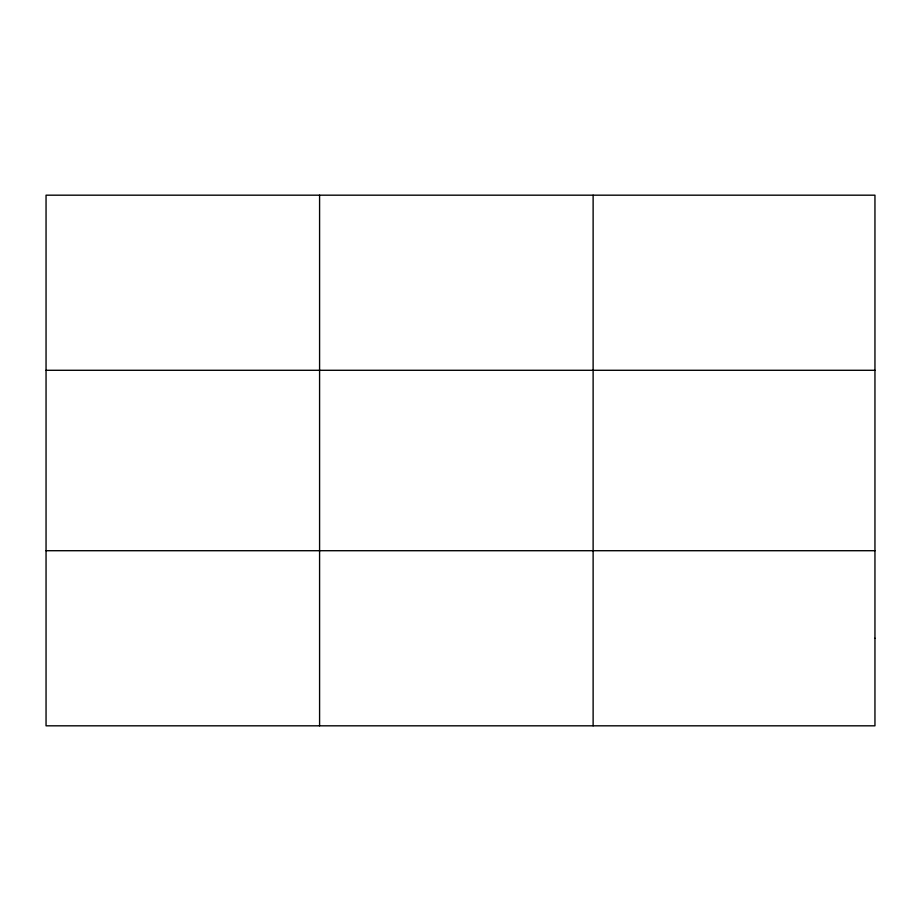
<?xml version="1.0" encoding="UTF-8"?>
<svg xmlns="http://www.w3.org/2000/svg" width="921" height="921" viewBox="0 0 921 921"><rect width="100%" height="100%" fill="white"/><g stroke="black" fill="none" stroke-linecap="round" stroke-linejoin="round"><path stroke-width="1.38" d="M319.587 195.183L319.587 725.817M593.124 195.183L593.124 725.817M46.05 370.288L874.95 370.288M46.05 550.712L874.95 550.712M874.95 638.265L874.95 725.817L46.05 725.817L46.05 195.183L874.95 195.183L874.95 638.265"/></g></svg>
